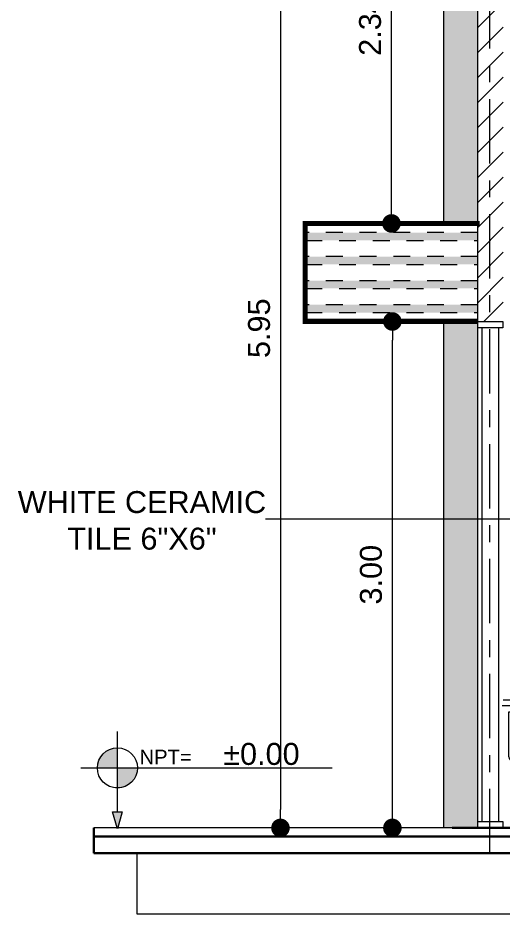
# Model space of a CAD drawing. Header units: metres. Extents: x 5805.4 to 5902.4, y 1788.4 to 1816.4.
# Drawn here: x 5841.6 to 5844.47, y 1788.61 to 1793.92 of the extents above; entities that cross this region are included whole.
import ezdxf

# ---------------------------------------------------------------- set-up
doc = ezdxf.new("R2010")
doc.units = ezdxf.units.M
doc.header["$LTSCALE"] = 0.02
doc.linetypes.add('CENTER2', pattern=[28.575, 19.05, -3.175, 3.175, -3.175])
doc.linetypes.add('HIDDEN', pattern=[0.375, 0.25, -0.125])
for name, color, linetype in [('A - Ejes', 7, 'CENTER2'), ('A-Cotas', 7, 'Continuous'), ('A-Cotas Generales', 2, 'Continuous'), ('A-Muebles', 7, 'Continuous'), ('A-Paredes Externas', 3, 'Continuous'), ('A-Proyeccion de Dintel', 8, 'Continuous'), ('A-Puertas', 7, 'Continuous'), ('DIM', 8, 'Continuous'), ('HACHT', 9, 'Continuous')]:
    doc.layers.add(name, color=color, linetype=linetype)
doc.layers.add('A-FACIA', color=12, linetype='Continuous', lineweight=50)
doc.layers.add('paredes', color=5, linetype='Continuous', lineweight=40)
doc.styles.add('Arial', font='arial.ttf', dxfattribs={"height": 0.15})
doc.styles.add('Cotas 50', font='arial.ttf', dxfattribs={"height": 0.09})
doc.styles.add('Cotas 75', font='arial.ttf', dxfattribs={"height": 0.13})
doc.dimstyles.new('COTAS 50', dxfattribs={"dimtxt": 0.09, "dimasz": 0.1, "dimexe": 0.09, "dimexo": 0, "dimgap": 0.05, "dimtad": 1, "dimzin": 1, "dimdsep": 46, "dimtxsty": 'Cotas 50', "dimblk": 'ARCHTICK', "dimcen": 0.1, "dimdle": 0.09, "dimclrd": 9, "dimclre": 9, "dimclrt": 256, "dimaunit": 1, "dimadec": 4, "dimazin": 0, "dimtfac": 1, "dimtmove": 0, "dimatfit": 3, "dimfxl": 0, "dimarcsym": 0})
doc.dimstyles.new('Estilo 75', dxfattribs={"dimtxt": 0.13, "dimasz": 0.11, "dimexe": 0.135, "dimexo": 0, "dimgap": 0.06, "dimtad": 1, "dimzin": 1, "dimdsep": 46, "dimtxsty": 'Cotas 75', "dimblk": 'DOT', "dimcen": 0.135, "dimdle": 0.135, "dimclrd": 9, "dimclre": 9, "dimclrt": 256, "dimadec": 0, "dimazin": 0, "dimtfac": 1, "dimtmove": 1, "dimatfit": 1, "dimfxl": 0, "dimarcsym": 0})

# ---------------------------------------------------------------- blocks, each defined once
blk = doc.blocks.new('A$C23453A31')
at = {"ltscale": 40}
for p, q in [((112.1, 905), (92.1, 905)), ((502.1, 905), (522.1, 905)), ((721.6, 905), (701.6, 905)), ((1111.6, 905), (1131.6, 905)), ((72.1, 401.9), (72.1, 635)), ((542.1, 400.5), (542.1, 635)), ((582.1, 635), (582.1, 406.5)), ((641.6, 635), (641.6, 406.5)), ((681.6, 400.5), (681.6, 635)), ((1151.6, 401.9), (1151.6, 635)), ((542.1, 400.5), (72.1, 400.5)), ((515.2, 440.5), (98.9, 440.5)), ((681.6, 400.5), (1151.6, 400.5)), ((708.4, 440.5), (1124.8, 440.5)), ((469.5, 340), (144.6, 340)), ((754.1, 340), (1079.1, 340)), ((108.4, 52.3), (108.4, 5)), ((506.1, 52.3), (505.7, 5)), ((717.6, 52.3), (718, 5)), ((1115.3, 52.3), (1115.3, 5)), ((89.9, 0), (84, 0)), ((113.4, 0), (120.8, 0)), ((500.7, 0), (493.3, 0)), ((524.3, 0), (530.1, 0)), ((699.4, 0), (693.6, 0)), ((723, 0), (730.4, 0)), ((1110.3, 0), (1102.8, 0)), ((1133.8, 0), (1139.6, 0))]:
    blk.add_line(p, q, dxfattribs=at)
for p, q in [((5, 700), (889.2, 700)), ((889.2, 700), (1195, 700)), ((1195, 700), (1195, 670)), ((0, 670), (889.2, 670)), ((889.2, 670), (1200, 670)), ((1200, 670), (1200, 1.2)), ((35, 635), (889.2, 635)), ((889.2, 635), (1165, 635)), ((1165, 635), (1165, 0))]:
    blk.add_line(p, q)
blk.add_lwpolyline([(35, 388.5), (35, 635)])
for centre in [(131.7, 260), (482.4, 260), (741.3, 260), (1091.9, 260)]:
    blk.add_circle(centre, 10.1, dxfattribs=at)
for centre, radius, start, end in [((-3577.7, 394.9), 3705, 4.7233, 7.9133), ((307.1, 4688), 3805, 266.7939, 273.2061), ((307.1, 4705), 3805, 267.0624, 272.9376), ((-3634.7, 446.1), 3774.8, 3.8575, 6.9835), ((4248.8, 446.1), 3774.8, 173.0165, 176.1425), ((4191.8, 394.9), 3705, 172.0867, 175.2767), ((-2968.1, 394.9), 3705, 4.7233, 7.9133), ((916.6, 4688), 3805, 266.7939, 273.2061), ((916.6, 4705), 3805, 267.0624, 272.9376), ((-3025.2, 446.1), 3774.8, 3.8575, 6.9835), ((4858.4, 446.1), 3774.8, 173.0165, 176.1425), ((4801.3, 394.9), 3705, 172.0867, 175.2767), ((307.1, 4625), 3805, 267.1978, 272.8022), ((307.1, 4625), 3817, 267.2246, 272.7754), ((916.6, 4625), 3805, 267.1978, 272.8022), ((916.6, 4625), 3817, 267.2246, 272.7754), ((-4872.4, 586.2), 4984.5, 1.3084, 2.0257), ((5486.5, 586.2), 4984.5, 177.9743, 178.6916), ((-4262.8, 586.2), 4984.5, 1.3084, 2.0257), ((6096, 586.2), 4984.5, 177.9743, 178.6916), ((295.2, -2562.8), 3290.3, 86.7076, 92.8801), ((311.8, 2232.3), 1529.8, 263.1989, 276.4444), ((316.9, 2093.6), 1402.3, 262.3916, 263.6235), ((316.9, 2093.6), 1402.3, 276.3765, 276.7884), ((928.5, -2562.8), 3290.3, 87.1199, 93.2924), ((911.9, 2232.3), 1529.8, 263.5556, 276.8011), ((906.7, 2093.6), 1402.3, 263.2116, 263.6235), ((906.7, 2093.6), 1402.3, 276.3765, 277.6084), ((210.7, -506), 1102.1, 96.098, 97.228), ((106.5, 625.1), 37.6, 203.7481, 278.6625), ((106.4, 655.1), 37.6, 212.4029, 278.6625), ((-4872.4, 586.2), 4984.5, 358.3257, 0.5611), ((-3577.7, 394.9), 3705, 0.7056, 3.7154), ((-3634.7, 446.1), 3774.8, 359.9164, 2.8692), ((142.2, -22928.9), 23550.2, 89.18291, 90.01505), ((323.4, 2162.7), 1563.9, 263.1378, 275.6556), ((306.7, 2044), 1457.7, 263.3164, 276.7102), ((4248.8, 446.1), 3774.8, 177.1308, 180.0836), ((4191.8, 394.9), 3705, 176.2846, 179.2944), ((5486.5, 586.2), 4984.5, 179.4389, 181.6743), ((507.6, 625.1), 37.6, 261.3375, 336.2519), ((507.7, 655.1), 37.6, 261.3375, 327.5971), ((403.4, -506), 1102.1, 82.772, 83.902), ((820.3, -506), 1102.1, 96.098, 97.228), ((716.1, 625.1), 37.6, 203.7481, 278.6625), ((716, 655.1), 37.6, 212.4029, 278.6625), ((-4262.8, 586.2), 4984.5, 358.3257, 0.5611), ((-2968.1, 394.9), 3705, 0.7056, 3.7154), ((-3025.2, 446.1), 3774.8, 359.9164, 2.8692), ((1081.5, -22928.9), 23550.2, 89.98495, 90.81709), ((900.3, 2162.7), 1563.9, 264.3444, 276.8622), ((916.9, 2044), 1457.7, 263.2898, 276.6836), ((4858.4, 446.1), 3774.8, 177.1308, 180.0836), ((4801.3, 394.9), 3705, 176.2846, 179.2944), ((6096, 586.2), 4984.5, 179.4389, 181.6743), ((1117.1, 625.1), 37.6, 261.3375, 336.2519), ((1117.2, 655.1), 37.6, 261.3375, 327.5971), ((1013, -506), 1102.1, 82.772, 83.902), ((99.6, 411.1), 29.5, 88.6623, 159.0224), ((77.1, 401.9), 5, 180, 210.0015), ((27.3, 358.9), 60.9, 11.0722, 41.7414), ((-3366.1, 368.3), 3488.8, 354.8038, 0.5293), ((-3344.4, 372.3), 3489.2, 359.4699, 0.4641), ((3958.6, 372.3), 3489.2, 179.5359, 180.5301), ((3980.6, 372.3), 3489.2, 179.5359, 185.2612), ((514.5, 411.1), 29.5, 20.9776, 91.3377), ((525.5, 406.5), 56.5, 270, 0), ((590.4, 357.6), 64.6, 138.4098, 168.4805), ((698.2, 406.5), 56.5, 180, 270), ((709.1, 411.1), 29.5, 88.6623, 159.0224), ((633.3, 357.6), 64.6, 11.5195, 41.5902), ((-2756.9, 372.3), 3489.2, 354.7388, 0.4641), ((-2734.9, 372.3), 3489.2, 359.4699, 0.4641), ((4568.1, 372.3), 3489.2, 179.5359, 180.5301), ((4589.8, 368.3), 3488.8, 179.4707, 185.1962), ((1124.1, 411.1), 29.5, 20.9776, 91.3377), ((1196.4, 358.9), 60.9, 138.2586, 168.9278), ((1146.6, 401.9), 5, 329.9985, 0), ((88.6, 406.5), 56.5, 198.5546, 270), ((82.1, 370.1), 5, 4.6865, 15.16), ((82.1, 370.1), 5, 4.6865, 15.16), ((-1462.5, 243.5), 1554.8, 356.6078, 4.6865), ((2076.6, 243.5), 1554.8, 175.3135, 183.3922), ((-853, 243.5), 1554.8, 356.6078, 4.6865), ((2686.2, 243.5), 1554.8, 175.3135, 183.3922), ((1135.1, 406.5), 56.5, 270, 301.9581), ((1141.6, 370.1), 5, 164.84, 175.3135), ((1141.6, 370.1), 5, 164.84, 175.3135), ((-5500.8, 487.4), 5647.3, 355.0953, 358.5043), ((6114.9, 487.3), 5647.3, 181.4951, 184.9041), ((-4891.2, 487.3), 5647.3, 355.0959, 358.5049), ((6724.5, 487.4), 5647.3, 181.4957, 184.9047), ((-2140.2, 238), 2231.4, 354.0199, 357.7788), ((2754.3, 238), 2231.4, 182.2198, 185.9787), ((-1530.7, 238), 2231.4, 354.0213, 357.7802), ((3363.9, 238), 2231.4, 182.2212, 185.9801), ((-463.9, 187.7), 588.1, 341.7462, 346.6988), ((1077.1, 182.7), 585.6, 192.8611, 197.8241), ((146.6, 182.7), 585.6, 342.1759, 347.1389), ((1687.6, 187.7), 588.1, 193.3012, 198.2538), ((84, 5), 5, 173.8655, 270), ((89.9, 5), 5, 270, 341.7462), ((113.4, 5), 5, 180, 270), ((120.8, 5), 5, 270, 355.0279), ((493.3, 5), 5, 184.9721, 270), ((500.7, 5), 5, 270, 0), ((524.3, 5), 5, 198.2538, 270), ((530.1, 5), 5, 270, 6.1345), ((693.6, 5), 5, 173.8655, 270), ((699.4, 5), 5, 270, 341.7462), ((723, 5), 5, 180, 270), ((730.4, 5), 5, 270, 355.0279), ((1102.8, 5), 5, 184.9721, 270), ((1110.3, 5), 5, 270, 0), ((1133.8, 5), 5, 198.2538, 270), ((1139.6, 5), 5, 270, 6.1345)]:
    blk.add_arc(centre, radius, start, end, dxfattribs=at)
blk = doc.blocks.new('Simbolo niveles (Alzado)')
at = {"layer": 'A-Cotas', "ltscale": 10}
h = blk.add_hatch(color=256, dxfattribs=at)
h.paths.add_polyline_path([(0, 0.7278, 0.414214), (-0.18, 0.5478), (0, 0.5478)])
h.paths.add_polyline_path([(0.18, 0.5478), (0, 0.5478), (0, 0.3678, 0.414214)])
at = {"layer": 'A-Cotas', "ltscale": 0.05}
blk.add_hatch(color=6, dxfattribs=at).paths.add_polyline_path([(0.0425, 0.153), (-0.0425, 0.153), (0, 0)])
at = {"layer": 'A-Cotas', "color": 6, "ltscale": 10}
for p, q in [((0, 0.153), (0, 0.8748)), ((-0.3283, 0.5478), (1.9285, 0.5478))]:
    blk.add_line(p, q, dxfattribs=at)
blk.add_lwpolyline([(0, 0), (-0.0425, 0.153), (0.0425, 0.153), (0, 0)], dxfattribs=at)
at = {"layer": 'A-Cotas', "color": 1, "ltscale": 10}
blk.add_circle((0, 0.5478), 0.18, dxfattribs=at)
at = {"layer": 'A-Cotas', "insert": (0.4334, 0.6465), "char_height": 0.13, "attachment_point": 5, "style": 'Cotas 75'}
blk.add_mtext('NPT=', dxfattribs=at)
blk = doc.blocks.new('_ArchTick')
at = {"color": 0, "linetype": 'ByBlock', "const_width": 0.15}
blk.add_lwpolyline([(-0.5, -0.5), (0.5, 0.5)], dxfattribs=at)
blk = doc.blocks.new('_Dot')
at = {"color": 0, "linetype": 'ByBlock', "lineweight": -2}
blk.add_line((-0.5, 0), (-1, 0), dxfattribs=at)
at = {"color": 0, "linetype": 'ByBlock', "const_width": 0.5}
blk.add_lwpolyline([(-0.25, 0, 1), (0.25, 0, 1)], format="xyb", close=True, dxfattribs=at)
blk = doc.blocks.new('*D47')
at = {"layer": 'DIM', "color": 9, "lineweight": -2, "transparency": 16777216}
for p, q in [((5843.5259, 1795.0396), (5843.0191, 1795.0396)), ((5843.1541, 1794.9296), (5843.1541, 1789.2296)), ((5843.6735, 1789.1196), (5843.0191, 1789.1196))]:
    blk.add_line(p, q, dxfattribs=at)
at = {"layer": 'DIM', "color": 9, "lineweight": -2, "transparency": 16777216, "xscale": 0.11, "yscale": 0.11, "zscale": 0.11}
for p, rotation in [((5843.1541, 1795.0396), 90), ((5843.1541, 1789.1196), 270)]:
    blk.add_blockref('_Dot', p, dxfattribs=dict(at, rotation=rotation))
at = {"layer": 'DIM', "transparency": 16777216, "insert": (5843.0277, 1792.0796), "char_height": 0.13, "attachment_point": 5, "rotation": 90, "style": 'Cotas 75'}
blk.add_mtext('5.95', dxfattribs=at)
blk = doc.blocks.new('*D62')
at = {"layer": 'DIM', "color": 9, "lineweight": -2, "transparency": 16777216}
for p, q in [((5844.1224, 1792.1196), (5843.6827, 1792.1196)), ((5843.8177, 1789.2296), (5843.8177, 1792.0096)), ((5844.1224, 1789.1196), (5843.6827, 1789.1196))]:
    blk.add_line(p, q, dxfattribs=at)
at = {"layer": 'DIM', "color": 9, "lineweight": -2, "transparency": 16777216, "xscale": 0.11, "yscale": 0.11, "zscale": 0.11}
for p, rotation in [((5843.8177, 1792.1196), 90), ((5843.8177, 1789.1196), 270)]:
    blk.add_blockref('_Dot', p, dxfattribs=dict(at, rotation=rotation))
at = {"layer": 'DIM', "transparency": 16777216, "insert": (5843.6912, 1790.6196), "char_height": 0.13, "attachment_point": 5, "rotation": 90, "style": 'Cotas 75'}
blk.add_mtext('3.00', dxfattribs=at)
blk = doc.blocks.new('*D49')
at = {"layer": 'DIM', "color": 9, "lineweight": -2, "transparency": 16777216}
for p, q in [((5844.1891, 1795.0396), (5843.6773, 1795.0396)), ((5843.8123, 1792.8103), (5843.8123, 1794.9296)), ((5844.3224, 1792.7003), (5843.6773, 1792.7003))]:
    blk.add_line(p, q, dxfattribs=at)
at = {"layer": 'DIM', "color": 9, "lineweight": -2, "transparency": 16777216, "xscale": 0.11, "yscale": 0.11, "zscale": 0.11}
for p, rotation in [((5843.8123, 1795.0396), 90), ((5843.8123, 1792.7003), 270)]:
    blk.add_blockref('_Dot', p, dxfattribs=dict(at, rotation=rotation))
at = {"layer": 'DIM', "transparency": 16777216, "insert": (5843.6859, 1793.87), "char_height": 0.13, "attachment_point": 5, "rotation": 90, "style": 'Cotas 75'}
blk.add_mtext('2.34', dxfattribs=at)

msp = doc.modelspace()

# ---------------------------------------------------------------- hatches: boundary and pattern name
at = {"layer": 'A-Cotas', "ltscale": 10}
h = msp.add_hatch(color=256, dxfattribs=at)
h.paths.add_polyline_path([(5842.1873, 1789.5936, 0.414214), (5842.0685, 1789.4748), (5842.1873, 1789.4748)])
h.paths.add_polyline_path([(5842.3061, 1789.4748), (5842.1873, 1789.4748), (5842.1873, 1789.356, 0.414214)])
h = msp.add_hatch(color=256, dxfattribs=at)
h.paths.add_polyline_path([(5842.1873, 1789.5936, 0.414214), (5842.0685, 1789.4748), (5842.1873, 1789.4748)])
h.paths.add_polyline_path([(5842.3061, 1789.4748), (5842.1873, 1789.4748), (5842.1873, 1789.356, 0.414214)])
h = msp.add_hatch(color=256, dxfattribs=at)
h.paths.add_polyline_path([(5842.1873, 1789.5936, 0.414214), (5842.0685, 1789.4748), (5842.1873, 1789.4748)])
h.paths.add_polyline_path([(5842.3061, 1789.4748), (5842.1873, 1789.4748), (5842.1873, 1789.356, 0.414214)])
h = msp.add_hatch(color=256, dxfattribs=at)
h.paths.add_polyline_path([(5842.1873, 1789.5936, 0.414214), (5842.0685, 1789.4748), (5842.1873, 1789.4748)])
h.paths.add_polyline_path([(5842.3061, 1789.4748), (5842.1873, 1789.4748), (5842.1873, 1789.356, 0.414214)])
h = msp.add_hatch(color=256, dxfattribs=at)
h.paths.add_polyline_path([(5842.1873, 1789.5936, 0.414214), (5842.0685, 1789.4748), (5842.1873, 1789.4748)])
h.paths.add_polyline_path([(5842.3061, 1789.4748), (5842.1873, 1789.4748), (5842.1873, 1789.356, 0.414214)])
at = {"layer": 'A-Cotas', "ltscale": 0.05}
msp.add_hatch(color=6, dxfattribs=at).paths.add_polyline_path([(5842.2154, 1789.2143), (5842.1592, 1789.2143), (5842.1873, 1789.1133)])
msp.add_hatch(color=6, dxfattribs=at).paths.add_polyline_path([(5842.2154, 1789.2143), (5842.1592, 1789.2143), (5842.1873, 1789.1133)])
msp.add_hatch(color=6, dxfattribs=at).paths.add_polyline_path([(5842.2154, 1789.2143), (5842.1592, 1789.2143), (5842.1873, 1789.1133)])
msp.add_hatch(color=6, dxfattribs=at).paths.add_polyline_path([(5842.2154, 1789.2143), (5842.1592, 1789.2143), (5842.1873, 1789.1133)])
msp.add_hatch(color=6, dxfattribs=at).paths.add_polyline_path([(5842.2154, 1789.2143), (5842.1592, 1789.2143), (5842.1873, 1789.1133)])
at = {"layer": 'A-Puertas', "true_color": 0xf57a00}
h = msp.add_hatch(color=30, dxfattribs=at)
h.dxf.hatch_style = 1
h.paths.add_polyline_path([(5844.3236, 1792.6461), (5843.3019, 1792.6461), (5843.3019, 1792.6001), (5844.3236, 1792.6001)])
h.paths.add_polyline_path([(5844.3214, 1792.5036), (5843.3019, 1792.5036), (5843.3019, 1792.4576), (5844.3214, 1792.4576)])
h.paths.add_polyline_path([(5844.3214, 1792.3611), (5843.3019, 1792.3611), (5843.3019, 1792.3151), (5844.3214, 1792.3151)])
h.paths.add_polyline_path([(5844.3214, 1792.2186), (5843.3019, 1792.2186), (5843.3019, 1792.1726), (5844.3214, 1792.1726)])
at = {"layer": 'DIM', "true_color": 0xf8991e}
h = msp.add_hatch(color=30, dxfattribs=at)
h.dxf.hatch_style = 1
h.paths.add_polyline_path([(5844.3224, 1795.3096), (5844.1224, 1795.3096), (5844.1224, 1792.7003), (5844.3224, 1792.7003)])
h.paths.add_polyline_path([(5844.3224, 1792.1196), (5844.1224, 1792.1196), (5844.1224, 1789.1196), (5844.3224, 1789.1196)])
h = msp.add_hatch(dxfattribs=at)
h.set_pattern_fill('ANSI31', color=30, scale=0.033)
h.set_pattern_definition([(45, (-4.02835, 0.44458), (-0.074087113, 0.074087113), [])])
h.paths.add_polyline_path([(5844.4747, 1795.0396), (5844.3961, 1795.0396), (5844.3961, 1792.1196), (5844.4747, 1792.1196)])
h.paths.add_polyline_path([(5844.3961, 1795.0396), (5844.3224, 1795.0396), (5844.3224, 1792.7629), (5844.3224, 1792.6461), (5844.3236, 1792.6461), (5844.3236, 1792.6001), (5844.3235, 1792.5036), (5844.3236, 1792.5036), (5844.3236, 1792.4576), (5844.3235, 1792.3611), (5844.3236, 1792.3611), (5844.3236, 1792.3151), (5844.3235, 1792.2186), (5844.3236, 1792.2186), (5844.3236, 1792.1726), (5844.3235, 1792.1196), (5844.3236, 1792.1196), (5844.3961, 1792.1196)])

# ---------------------------------------------------------------- linework, layer by layer
at = {"layer": 'A - Ejes'}
msp.add_lwpolyline([(5844.3961, 1788.9696), (5844.3961, 1796.4442)], dxfattribs=at)
at = {"layer": 'A-Cotas', "color": 6, "ltscale": 10}
for p, q in [((5842.1873, 1789.2143), (5842.1873, 1789.6907)), ((5842.1873, 1789.2143), (5842.1873, 1789.6907)), ((5842.1873, 1789.2143), (5842.1873, 1789.6907)), ((5842.1873, 1789.2143), (5842.1873, 1789.6907)), ((5842.1873, 1789.2143), (5842.1873, 1789.6907)), ((5841.9706, 1789.4748), (5843.4601, 1789.4748)), ((5841.9706, 1789.4748), (5843.4601, 1789.4748)), ((5841.9706, 1789.4748), (5843.4601, 1789.4748)), ((5841.9706, 1789.4748), (5843.4601, 1789.4748)), ((5841.9706, 1789.4748), (5843.4601, 1789.4748))]:
    msp.add_line(p, q, dxfattribs=at)
msp.add_lwpolyline([(5842.1873, 1789.1133), (5842.1592, 1789.2143), (5842.2154, 1789.2143), (5842.1873, 1789.1133)], dxfattribs=at)
msp.add_lwpolyline([(5842.1873, 1789.1133), (5842.1592, 1789.2143), (5842.2154, 1789.2143), (5842.1873, 1789.1133)], dxfattribs=at)
msp.add_lwpolyline([(5842.1873, 1789.1133), (5842.1592, 1789.2143), (5842.2154, 1789.2143), (5842.1873, 1789.1133)], dxfattribs=at)
msp.add_lwpolyline([(5842.1873, 1789.1133), (5842.1592, 1789.2143), (5842.2154, 1789.2143), (5842.1873, 1789.1133)], dxfattribs=at)
msp.add_lwpolyline([(5842.1873, 1789.1133), (5842.1592, 1789.2143), (5842.2154, 1789.2143), (5842.1873, 1789.1133)], dxfattribs=at)
at = {"layer": 'A-Cotas', "color": 1, "ltscale": 10}
msp.add_circle((5842.1873, 1789.4748), 0.1188, dxfattribs=at)
msp.add_circle((5842.1873, 1789.4748), 0.1188, dxfattribs=at)
msp.add_circle((5842.1873, 1789.4748), 0.1188, dxfattribs=at)
msp.add_circle((5842.1873, 1789.4748), 0.1188, dxfattribs=at)
msp.add_circle((5842.1873, 1789.4748), 0.1188, dxfattribs=at)
at = {"layer": 'A-FACIA', "linetype": 'Continuous', "const_width": 0.03, "flags": 128}
msp.add_lwpolyline([(5844.3224, 1792.1203), (5843.3007, 1792.1203), (5843.3007, 1792.4003), (5843.3007, 1792.7003), (5844.3351, 1792.7003)], dxfattribs=at)
at = {"layer": 'A-Paredes Externas'}
msp.add_lwpolyline([(5844.3224, 1795.0396), (5844.3224, 1789.1196)], dxfattribs=at)
at = {"layer": 'A-Proyeccion de Dintel', "color": 250, "linetype": 'HIDDEN', "ltscale": 20}
for points, elevation in [([(5843.3019, 1792.6001), (5844.3236, 1792.6001), (5844.3236, 1792.6461), (5843.3019, 1792.6461)], 2.9482), ([(5843.3019, 1792.4576), (5844.3236, 1792.4576), (5844.3236, 1792.5036), (5843.3019, 1792.5036)], 0.5544), ([(5843.3019, 1792.3151), (5844.3236, 1792.3151), (5844.3236, 1792.3611), (5843.3019, 1792.3611)], -6.627), ([(5843.3019, 1792.1726), (5844.3236, 1792.1726), (5844.3236, 1792.2186), (5843.3019, 1792.2186)], -4.2332), ([(5843.3019, 1792.1196), (5844.3236, 1792.1196)], 2.9482)]:
    msp.add_lwpolyline(points, dxfattribs=dict(at, elevation=elevation))
at = {"layer": 'A-Puertas', "elevation": 2.9482}
msp.add_lwpolyline([(5844.4736, 1792.0819), (5844.3236, 1792.0819), (5844.3236, 1792.1196), (5844.4736, 1792.1196)], close=True, dxfattribs=at)
at = {"layer": 'A-Puertas', "color": 4, "elevation": -5.8965}
msp.add_lwpolyline([(5844.4486, 1792.0819), (5844.3486, 1792.0819), (5844.3485, 1789.1574), (5844.4485, 1789.1574)], close=True, dxfattribs=at)
at = {"layer": 'A-Puertas'}
msp.add_lwpolyline([(5844.4736, 1789.1196), (5844.3236, 1789.1196), (5844.3236, 1789.1574), (5844.4736, 1789.1574)], close=True, dxfattribs=at)
at = {"layer": 'DIM'}
for points in [[(5844.3224, 1792.7003), (5844.1224, 1792.7003), (5844.1224, 1795.3096), (5844.3224, 1795.3096)], [(5844.3224, 1789.1196), (5844.1224, 1789.1196), (5844.1224, 1792.1196), (5844.3224, 1792.1196)], [(5842.3048, 1788.9696), (5856.6024, 1788.9696), (5856.6024, 1788.6092), (5842.3048, 1788.6092)]]:
    msp.add_lwpolyline(points, close=True, dxfattribs=at)
at = {"layer": 'HACHT', "color": 7}
msp.add_lwpolyline([(5852.8301, 1789.1196), (5842.0468, 1789.1196)], dxfattribs=at)
at = {"layer": 'HACHT'}
msp.add_lwpolyline([(5842.0468, 1788.9696), (5856.606, 1788.9696)], dxfattribs=at)
at = {"layer": 'paredes'}
for points in [[(5842.0468, 1789.1196), (5842.0468, 1788.9696)], [(5852.8301, 1789.1196), (5844.1713, 1789.1196)], [(5856.606, 1789.0696), (5842.0468, 1789.0696)], [(5856.606, 1788.9696), (5842.0468, 1788.9696)]]:
    msp.add_lwpolyline(points, dxfattribs=at)

# ---------------------------------------------------------------- block references
at = {"layer": 'A-Cotas', "linetype": 'Continuous', "xscale": 0.6599999999999682, "yscale": 0.6599999999999682, "zscale": 0.6599999999999682}
msp.add_blockref('Simbolo niveles (Alzado)', (5842.1873, 1789.1133), dxfattribs=at)
at = {"layer": 'A-Muebles', "xscale": 0.001083157614389836, "yscale": 0.001083157614389836, "zscale": 0.001083157614389836}
msp.add_blockref('A$C23453A31', (5844.4693, 1789.1196), dxfattribs=at)

# ---------------------------------------------------------------- texts
at = {"layer": 'A-Cotas', "linetype": 'Continuous', "insert": (5843.0413, 1789.5569), "char_height": 0.13, "attachment_point": 5, "style": 'Cotas 75'}
msp.add_mtext('±0.00', dxfattribs=at)
at = {"layer": 'A-Cotas', "insert": (5842.4734, 1789.54), "char_height": 0.0858, "attachment_point": 5, "style": 'Cotas 75'}
msp.add_mtext('NPT=', dxfattribs=at)
msp.add_mtext('NPT=', dxfattribs=at)
msp.add_mtext('NPT=', dxfattribs=at)
msp.add_mtext('NPT=', dxfattribs=at)
msp.add_mtext('NPT=', dxfattribs=at)
at = {"layer": 'A-Cotas Generales', "color": 7, "linetype": 'Continuous', "insert": (5842.333, 1790.9406), "char_height": 0.13, "attachment_point": 5, "style": 'Arial'}
msp.add_mtext('WHITE CERAMIC\\PTILE 6"X6"', dxfattribs=at)

# ---------------------------------------------------------------- dimensions: what is measured, and where the dimension line sits
at = {"layer": 'DIM'}
dim = msp.add_linear_dim(base=(5843.1541, 1789.1196), p1=(5843.5259, 1795.0396), p2=(5843.6735, 1789.1196), angle=90, text='5.95', dimstyle='Estilo 75', dxfattribs=at)
dim.commit()
dim.dimension.update_dxf_attribs({"geometry": '*D47', "text_midpoint": (5843.0277, 1792.0796)})
for base, p1, p2, picture, middle in [((5843.8123, 1795.0396), (5844.3224, 1792.7003), (5844.1891, 1795.0396), '*D49', (5843.6859, 1793.87)), ((5843.8177, 1792.1196), (5844.1224, 1789.1196), (5844.1224, 1792.1196), '*D62', (5843.6912, 1790.6196))]:
    dim = msp.add_linear_dim(base=base, p1=p1, p2=p2, angle=90, dimstyle='Estilo 75', dxfattribs=at)
    dim.commit()
    dim.dimension.update_dxf_attribs({"geometry": picture, "text_midpoint": middle})

# ---------------------------------------------------------------- leaders
at = {"layer": 'A-Cotas', "color": 7, "linetype": 'Continuous'}
msp.add_leader([(5846.5495, 1790.4103, 2.9482), (5844.9637, 1790.9491, 2.9482), (5843.0648, 1790.9491, 2.9482)], dimstyle='COTAS 50', override={"dimasz": 0.1, "dimtad": 0, "dimldrblk": 'Dot'}, dxfattribs=at)

doc.saveas('drawing.dxf')
